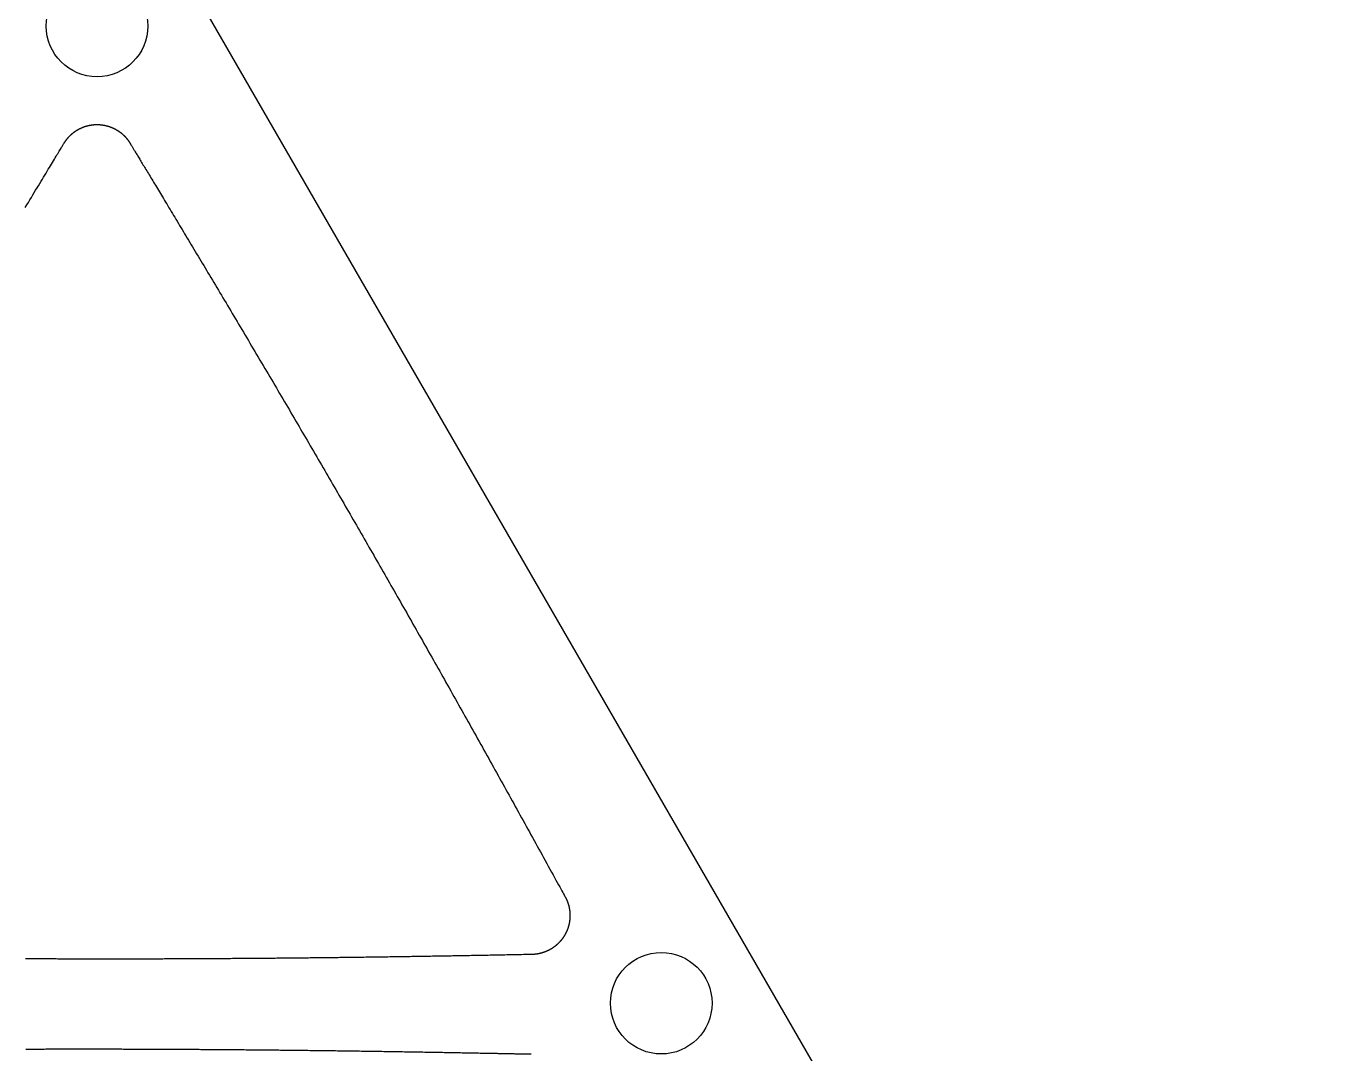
# Model space of a CAD drawing. Extents: x -3 to 136, y 0 to 121.
# Drawn here: x 97.9 to 136.33, y 30.37 to 60.73 of the extents above; entities that cross this region are included whole.
import ezdxf

# ---------------------------------------------------------------- set-up
doc = ezdxf.new("R2010")
doc.units = 0
doc.layers.get('0').update_dxf_attribs({"linetype": 'CONTINUOUS'})

msp = doc.modelspace()

# ---------------------------------------------------------------- linework, layer by layer
msp.add_lwpolyline([(69.26408, 119.9689, 0.57735027), (64.06792, 119.9689), (-2.59808, 4.5, 0.57735027), (0, 0), (133.332, 0, 0.57735027), (135.93008, 4.5)], format="xyb", close=True)
for points in [[(99.0253, 57.273, 0), (99.0281, 57.2775, 0), (99.0308, 57.282, 0), (99.0335, 57.2865, 0), (99.0363, 57.291, 0), (99.0391, 57.2954, 0), (99.0419, 57.2998, 0), (99.0447, 57.3042, 0), (99.0475, 57.3087, 0), (99.0504, 57.313, 0), (99.0533, 57.3174, 0), (99.0562, 57.3218, 0), (99.0591, 57.3261, 0), (99.0621, 57.3305, 0), (99.065, 57.3348, 0), (99.068, 57.3391, 0), (99.071, 57.3434, 0), (99.074, 57.3476, 0), (99.0771, 57.3519, 0), (99.0802, 57.3562, 0), (99.0832, 57.3604, 0), (99.0863, 57.3646, 0), (99.0895, 57.3688, 0), (99.0926, 57.373, 0), (99.0958, 57.3772, 0), (99.099, 57.3813, 0), (99.1022, 57.3855, 0), (99.1054, 57.3896, 0), (99.1086, 57.3937, 0), (99.1119, 57.3978, 0), (99.1152, 57.4019, 0), (99.1184, 57.406, 0), (99.1218, 57.41, 0), (99.1251, 57.4141, 0), (99.1285, 57.4181, 0), (99.1318, 57.4221, 0), (99.1352, 57.4261, 0), (99.1386, 57.4301, 0), (99.1421, 57.434, 0), (99.1455, 57.438, 0), (99.149, 57.4419, 0), (99.1524, 57.4458, 0), (99.1559, 57.4497, 0), (99.1595, 57.4536, 0), (99.163, 57.4575, 0), (99.1666, 57.4613, 0), (99.1701, 57.4652, 0), (99.1737, 57.469, 0), (99.1773, 57.4728, 0), (99.181, 57.4766, 0), (99.1846, 57.4803, 0), (99.1883, 57.4841, 0), (99.192, 57.4878, 0), (99.1957, 57.4915, 0), (99.1994, 57.4952, 0), (99.2031, 57.4989, 0), (99.2069, 57.5026, 0), (99.2106, 57.5062, 0), (99.2144, 57.5099, 0), (99.2182, 57.5135, 0), (99.2221, 57.5171, 0), (99.2259, 57.5206, 0), (99.2297, 57.5242, 0), (99.2336, 57.5277, 0), (99.2375, 57.5313, 0), (99.2414, 57.5348, 0), (99.2453, 57.5383, 0), (99.2492, 57.5417, 0), (99.2532, 57.5452, 0), (99.2571, 57.5486, 0), (99.2611, 57.552, 0), (99.2651, 57.5554, 0), (99.2691, 57.5588, 0), (99.2731, 57.5621, 0), (99.2772, 57.5655, 0), (99.2812, 57.5688, 0), (99.2853, 57.5721, 0), (99.2894, 57.5754, 0), (99.2935, 57.5786, 0), (99.2976, 57.5819, 0), (99.3017, 57.5851, 0), (99.3059, 57.5883, 0), (99.31, 57.5915, 0), (99.3142, 57.5946, 0), (99.3184, 57.5978, 0), (99.3226, 57.6009, 0), (99.3268, 57.604, 0), (99.3311, 57.6071, 0), (99.3353, 57.6102, 0), (99.3396, 57.6132, 0), (99.3438, 57.6162, 0), (99.3481, 57.6192, 0), (99.3524, 57.6222, 0), (99.3567, 57.6252, 0), (99.3611, 57.6281, 0), (99.3654, 57.6311, 0), (99.3698, 57.634, 0), (99.3741, 57.6369, 0), (99.3785, 57.6397, 0), (99.3829, 57.6426, 0), (99.3873, 57.6454, 0), (99.3918, 57.6482, 0), (99.3962, 57.651, 0), (99.4007, 57.6538, 0), (99.4051, 57.6565, 0), (99.4096, 57.6593, 0), (99.4141, 57.662, 0), (99.4186, 57.6647, 0), (99.4231, 57.6673, 0), (99.4277, 57.67, 0), (99.4322, 57.6726, 0), (99.4368, 57.6752, 0), (99.4413, 57.6778, 0), (99.4459, 57.6803, 0), (99.4505, 57.6829, 0), (99.4551, 57.6854, 0), (99.4597, 57.6879, 0), (99.4643, 57.6904, 0), (99.4689, 57.6928, 0), (99.4736, 57.6952, 0), (99.4782, 57.6976, 0), (99.4829, 57.7, 0), (99.4876, 57.7024, 0), (99.4923, 57.7047, 0), (99.4969, 57.7071, 0), (99.5016, 57.7094, 0), (99.5064, 57.7116, 0), (99.5111, 57.7139, 0), (99.5158, 57.7161, 0), (99.5206, 57.7183, 0), (99.5253, 57.7205, 0), (99.5301, 57.7227, 0), (99.5348, 57.7248, 0), (99.5396, 57.7269, 0), (99.5444, 57.729, 0), (99.5492, 57.7311, 0), (99.554, 57.7332, 0), (99.5588, 57.7352, 0), (99.5636, 57.7372, 0), (99.5685, 57.7392, 0), (99.5733, 57.7412, 0), (99.5782, 57.7431, 0), (99.583, 57.745, 0), (99.5879, 57.7469, 0), (99.5928, 57.7488, 0), (99.5977, 57.7507, 0), (99.6026, 57.7525, 0), (99.6075, 57.7543, 0), (99.6124, 57.7561, 0), (99.6173, 57.7578, 0), (99.6222, 57.7596, 0), (99.6271, 57.7613, 0), (99.6321, 57.763, 0), (99.637, 57.7647, 0), (99.642, 57.7663, 0), (99.647, 57.7679, 0), (99.6519, 57.7695, 0), (99.6569, 57.7711, 0), (99.6619, 57.7727, 0), (99.6669, 57.7742, 0), (99.6719, 57.7757, 0), (99.6769, 57.7772, 0), (99.6819, 57.7787, 0), (99.6869, 57.7801, 0), (99.692, 57.7815, 0), (99.697, 57.7829, 0), (99.702, 57.7843, 0), (99.7071, 57.7857, 0), (99.7121, 57.787, 0), (99.7172, 57.7883, 0), (99.7223, 57.7896, 0), (99.7274, 57.7908, 0), (99.7324, 57.7921, 0), (99.7375, 57.7933, 0), (99.7426, 57.7945, 0), (99.7477, 57.7956, 0), (99.7528, 57.7968, 0), (99.7579, 57.7979, 0), (99.763, 57.799, 0), (99.7682, 57.8001, 0), (99.7733, 57.8011, 0), (99.7784, 57.8022, 0), (99.7836, 57.8032, 0), (99.7887, 57.8041, 0), (99.7939, 57.8051, 0), (99.799, 57.806, 0), (99.8042, 57.8069, 0), (99.8093, 57.8078, 0), (99.8145, 57.8087, 0), (99.8197, 57.8095, 0), (99.8249, 57.8103, 0), (99.8301, 57.8111, 0), (99.8352, 57.8119, 0), (99.8404, 57.8126, 0), (99.8456, 57.8133, 0), (99.8508, 57.814, 0), (99.856, 57.8147, 0), (99.8612, 57.8154, 0), (99.8665, 57.816, 0), (99.8717, 57.8166, 0), (99.8769, 57.8171, 0), (99.8821, 57.8177, 0), (99.8873, 57.8182, 0), (99.8925, 57.8187, 0), (99.8977, 57.8192, 0), (99.903, 57.8197, 0), (99.9082, 57.8201, 0), (99.9134, 57.8205, 0), (99.9186, 57.8209, 0), (99.9238, 57.8212, 0), (99.9291, 57.8216, 0), (99.9343, 57.8219, 0), (99.9395, 57.8222, 0), (99.9447, 57.8224, 0), (99.95, 57.8227, 0), (99.9552, 57.8229, 0), (99.9604, 57.8231, 0), (99.9656, 57.8232, 0), (99.9709, 57.8234, 0), (99.9761, 57.8235, 0), (99.9813, 57.8236, 0), (99.9865, 57.8236, 0), (99.9918, 57.8237, 0), (99.997, 57.8237, 0), (100.002, 57.8237, 0), (100.007, 57.8237, 0), (100.013, 57.8236, 0), (100.018, 57.8236, 0), (100.023, 57.8235, 0), (100.028, 57.8233, 0), (100.034, 57.8232, 0), (100.039, 57.823, 0), (100.044, 57.8228, 0), (100.049, 57.8226, 0), (100.054, 57.8224, 0), (100.06, 57.8221, 0), (100.065, 57.8218, 0), (100.07, 57.8215, 0), (100.075, 57.8212, 0), (100.081, 57.8208, 0), (100.086, 57.8204, 0), (100.091, 57.82, 0), (100.096, 57.8196, 0), (100.101, 57.8191, 0), (100.107, 57.8186, 0), (100.112, 57.8181, 0), (100.117, 57.8176, 0), (100.122, 57.817, 0), (100.127, 57.8165, 0), (100.133, 57.8159, 0), (100.138, 57.8152, 0), (100.143, 57.8146, 0), (100.148, 57.8139, 0), (100.153, 57.8132, 0), (100.158, 57.8125, 0), (100.164, 57.8118, 0), (100.169, 57.811, 0), (100.174, 57.8102, 0), (100.179, 57.8094, 0), (100.184, 57.8085, 0), (100.189, 57.8077, 0), (100.195, 57.8068, 0), (100.2, 57.8059, 0), (100.205, 57.8049, 0), (100.21, 57.804, 0), (100.215, 57.803, 0), (100.22, 57.802, 0), (100.225, 57.801, 0), (100.231, 57.7999, 0), (100.236, 57.7988, 0), (100.241, 57.7977, 0), (100.246, 57.7966, 0), (100.251, 57.7955, 0), (100.256, 57.7943, 0), (100.261, 57.7931, 0), (100.266, 57.7919, 0), (100.271, 57.7906, 0), (100.277, 57.7894, 0), (100.282, 57.7881, 0), (100.287, 57.7868, 0), (100.292, 57.7854, 0), (100.297, 57.7841, 0), (100.302, 57.7827, 0), (100.307, 57.7813, 0), (100.312, 57.7798, 0), (100.317, 57.7784, 0), (100.322, 57.7769, 0), (100.327, 57.7754, 0), (100.332, 57.7739, 0), (100.337, 57.7724, 0), (100.342, 57.7708, 0), (100.347, 57.7692, 0), (100.352, 57.7676, 0), (100.357, 57.766, 0), (100.362, 57.7643, 0), (100.367, 57.7626, 0), (100.372, 57.7609, 0), (100.377, 57.7592, 0), (100.382, 57.7574, 0), (100.387, 57.7557, 0), (100.392, 57.7539, 0), (100.397, 57.7521, 0), (100.401, 57.7502, 0), (100.406, 57.7484, 0), (100.411, 57.7465, 0), (100.416, 57.7446, 0), (100.421, 57.7427, 0), (100.426, 57.7407, 0), (100.431, 57.7387, 0), (100.435, 57.7367, 0), (100.44, 57.7347, 0), (100.445, 57.7327, 0), (100.45, 57.7306, 0), (100.455, 57.7285, 0), (100.46, 57.7264, 0), (100.464, 57.7243, 0), (100.469, 57.7222, 0), (100.474, 57.72, 0), (100.479, 57.7178, 0), (100.483, 57.7156, 0), (100.488, 57.7134, 0), (100.493, 57.7111, 0), (100.497, 57.7088, 0), (100.502, 57.7065, 0), (100.507, 57.7042, 0), (100.511, 57.7019, 0), (100.516, 57.6995, 0), (100.521, 57.6971, 0), (100.525, 57.6947, 0), (100.53, 57.6923, 0), (100.535, 57.6899, 0), (100.539, 57.6874, 0), (100.544, 57.6849, 0), (100.548, 57.6824, 0), (100.553, 57.6798, 0), (100.558, 57.6773, 0), (100.562, 57.6747, 0), (100.567, 57.6721, 0), (100.571, 57.6695, 0), (100.576, 57.6669, 0), (100.58, 57.6642, 0), (100.585, 57.6615, 0), (100.589, 57.6588, 0), (100.594, 57.6561, 0), (100.598, 57.6533, 0), (100.602, 57.6506, 0), (100.607, 57.6478, 0), (100.611, 57.645, 0), (100.616, 57.6422, 0), (100.62, 57.6393, 0), (100.624, 57.6364, 0), (100.629, 57.6336, 0), (100.633, 57.6306, 0), (100.638, 57.6277, 0), (100.642, 57.6248, 0), (100.646, 57.6218, 0), (100.651, 57.6188, 0), (100.655, 57.6158, 0), (100.659, 57.6128, 0), (100.663, 57.6097, 0), (100.668, 57.6066, 0), (100.672, 57.6035, 0), (100.676, 57.6004, 0), (100.68, 57.5973, 0), (100.684, 57.5941, 0), (100.689, 57.591, 0), (100.693, 57.5878, 0), (100.697, 57.5846, 0), (100.701, 57.5813, 0), (100.705, 57.5781, 0), (100.709, 57.5748, 0), (100.713, 57.5715, 0), (100.717, 57.5682, 0), (100.721, 57.5649, 0), (100.726, 57.5616, 0), (100.73, 57.5582, 0), (100.734, 57.5549, 0), (100.738, 57.5515, 0), (100.741, 57.5481, 0), (100.745, 57.5446, 0), (100.749, 57.5412, 0), (100.753, 57.5377, 0), (100.757, 57.5342, 0), (100.761, 57.5307, 0), (100.765, 57.5272, 0), (100.769, 57.5237, 0), (100.773, 57.5201, 0), (100.776, 57.5166, 0), (100.78, 57.513, 0), (100.784, 57.5094, 0), (100.788, 57.5058, 0), (100.792, 57.5021, 0), (100.795, 57.4985, 0), (100.799, 57.4948, 0), (100.803, 57.4911, 0), (100.806, 57.4874, 0), (100.81, 57.4837, 0), (100.814, 57.4799, 0), (100.817, 57.4762, 0), (100.821, 57.4724, 0), (100.825, 57.4686, 0), (100.828, 57.4648, 0), (100.832, 57.461, 0), (100.835, 57.4572, 0), (100.839, 57.4533, 0), (100.842, 57.4494, 0), (100.846, 57.4456, 0), (100.849, 57.4417, 0), (100.853, 57.4377, 0), (100.856, 57.4338, 0), (100.86, 57.4299, 0), (100.863, 57.4259, 0), (100.866, 57.4219, 0), (100.87, 57.4179, 0), (100.873, 57.4139, 0), (100.876, 57.4099, 0), (100.88, 57.4058, 0), (100.883, 57.4018, 0), (100.886, 57.3977, 0), (100.889, 57.3936, 0), (100.893, 57.3895, 0), (100.896, 57.3854, 0), (100.899, 57.3812, 0), (100.902, 57.3771, 0), (100.905, 57.3729, 0), (100.909, 57.3687, 0), (100.912, 57.3645, 0), (100.915, 57.3603, 0), (100.918, 57.3561, 0), (100.921, 57.3518, 0), (100.924, 57.3476, 0), (100.927, 57.3433, 0), (100.93, 57.339, 0), (100.933, 57.3347, 0), (100.936, 57.3304, 0), (100.939, 57.3261, 0), (100.942, 57.3218, 0), (100.945, 57.3174, 0), (100.948, 57.313, 0), (100.95, 57.3086, 0), (100.953, 57.3042, 0), (100.956, 57.2998, 0), (100.959, 57.2954, 0), (100.962, 57.291, 0), (100.964, 57.2865, 0), (100.967, 57.282, 0), (100.97, 57.2775, 0), (100.973, 57.273, 0)], [(97.8785, 55.3733, 0), (97.9243, 55.4492, 0), (97.9695, 55.5242, 0), (98.014, 55.5981, 0), (98.0579, 55.6709, 0), (98.1011, 55.7425, 0), (98.1436, 55.813, 0), (98.1854, 55.8823, 0), (98.2265, 55.9504, 0), (98.2668, 56.0171, 0), (98.3063, 56.0826, 0), (98.345, 56.1467, 0), (98.3829, 56.2095, 0), (98.4199, 56.2708, 0), (98.4561, 56.3307, 0), (98.4914, 56.3892, 0), (98.5258, 56.4461, 0), (98.5593, 56.5015, 0), (98.5918, 56.5553, 0), (98.6234, 56.6075, 0), (98.6539, 56.6581, 0), (98.6835, 56.707, 0), (98.712, 56.7542, 0), (98.7395, 56.7996, 0), (98.7659, 56.8433, 0), (98.7912, 56.8852, 0), (98.8154, 56.9252, 0), (98.8385, 56.9633, 0), (98.8604, 56.9996, 0), (98.8811, 57.0338, 0), (98.9006, 57.0662, 0), (98.9189, 57.0964, 0), (98.936, 57.1247, 0), (98.9518, 57.1509, 0), (98.9663, 57.1749, 0), (98.9795, 57.1968, 0), (98.9914, 57.2166, 0), (99.002, 57.2341, 0), (99.0112, 57.2494, 0), (99.019, 57.2624, 0), (99.0253, 57.273, 0)], [(100.973, 57.273, 0), (100.977, 57.2658, 0), (100.982, 57.2575, 0), (100.988, 57.2482, 0), (100.994, 57.2379, 0), (101.001, 57.2266, 0), (101.008, 57.2144, 0), (101.016, 57.2011, 0), (101.025, 57.1868, 0), (101.034, 57.1716, 0), (101.044, 57.1554, 0), (101.054, 57.1382, 0), (101.065, 57.1201, 0), (101.076, 57.1011, 0), (101.088, 57.0811, 0), (101.101, 57.0601, 0), (101.114, 57.0383, 0), (101.128, 57.0155, 0), (101.142, 56.9918, 0), (101.157, 56.9672, 0), (101.173, 56.9417, 0), (101.189, 56.9153, 0), (101.205, 56.888, 0), (101.222, 56.8598, 0), (101.24, 56.8307, 0), (101.258, 56.8008, 0), (101.277, 56.77, 0), (101.296, 56.7384, 0), (101.315, 56.7059, 0), (101.336, 56.6725, 0), (101.356, 56.6384, 0), (101.377, 56.6033, 0), (101.399, 56.5675, 0), (101.421, 56.5309, 0), (101.444, 56.4934, 0), (101.467, 56.4551, 0), (101.491, 56.4161, 0), (101.515, 56.3762, 0), (101.539, 56.3356, 0), (101.564, 56.2941, 0), (101.59, 56.2519, 0), (101.616, 56.209, 0), (101.642, 56.1653, 0), (101.669, 56.1208, 0), (101.696, 56.0756, 0), (101.724, 56.0296, 0), (101.752, 55.9829, 0), (101.781, 55.9355, 0), (101.81, 55.8874, 0), (101.839, 55.8385, 0), (101.869, 55.7889, 0), (101.9, 55.7387, 0), (101.93, 55.6877, 0), (101.961, 55.6361, 0), (101.993, 55.5837, 0), (102.025, 55.5307, 0), (102.057, 55.4771, 0), (102.09, 55.4227, 0), (102.123, 55.3678, 0), (102.157, 55.3121, 0), (102.19, 55.2559, 0), (102.225, 55.1989, 0), (102.259, 55.1414, 0), (102.294, 55.0832, 0), (102.33, 55.0244, 0), (102.365, 54.9651, 0), (102.401, 54.9051, 0), (102.438, 54.8445, 0), (102.475, 54.7833, 0), (102.512, 54.7215, 0), (102.549, 54.6592, 0), (102.587, 54.5963, 0), (102.625, 54.5328, 0), (102.664, 54.4687, 0), (102.702, 54.4042, 0), (102.741, 54.339, 0), (102.781, 54.2734, 0), (102.82, 54.2072, 0), (102.86, 54.1404, 0), (102.901, 54.0732, 0), (102.941, 54.0054, 0), (102.982, 53.9372, 0), (103.023, 53.8684, 0), (103.065, 53.7991, 0), (103.107, 53.7294, 0), (103.149, 53.6592, 0), (103.191, 53.5885, 0), (103.234, 53.5173, 0), (103.276, 53.4457, 0), (103.319, 53.3736, 0), (103.363, 53.3011, 0), (103.406, 53.2281, 0), (103.45, 53.1547, 0), (103.494, 53.0809, 0), (103.539, 53.0066, 0), (103.583, 52.932, 0), (103.628, 52.8569, 0), (103.673, 52.7814, 0), (103.718, 52.7055, 0), (103.764, 52.6293, 0), (103.809, 52.5526, 0), (103.855, 52.4756, 0), (103.901, 52.3982, 0), (103.948, 52.3205, 0), (103.994, 52.2424, 0), (104.041, 52.1639, 0), (104.087, 52.0851, 0), (104.135, 52.006, 0), (104.182, 51.9265, 0), (104.229, 51.8467, 0), (104.277, 51.7666, 0), (104.324, 51.6862, 0), (104.372, 51.6055, 0), (104.42, 51.5245, 0), (104.469, 51.4432, 0), (104.517, 51.3616, 0), (104.566, 51.2797, 0), (104.614, 51.1975, 0), (104.663, 51.1151, 0), (104.712, 51.0325, 0), (104.761, 50.9499, 0), (104.809, 50.8674, 0), (104.858, 50.785, 0), (104.907, 50.7026, 0), (104.956, 50.6202, 0), (105.004, 50.538, 0), (105.053, 50.4557, 0), (105.101, 50.3736, 0), (105.15, 50.2915, 0), (105.198, 50.2094, 0), (105.246, 50.1274, 0), (105.295, 50.0454, 0), (105.343, 49.9635, 0), (105.391, 49.8816, 0), (105.439, 49.7998, 0), (105.487, 49.7181, 0), (105.535, 49.6363, 0), (105.583, 49.5546, 0), (105.631, 49.473, 0), (105.679, 49.3914, 0), (105.727, 49.3099, 0), (105.775, 49.2283, 0), (105.823, 49.1469, 0), (105.87, 49.0654, 0), (105.918, 48.984, 0), (105.966, 48.9027, 0), (106.013, 48.8213, 0), (106.061, 48.74, 0), (106.108, 48.6588, 0), (106.156, 48.5775, 0), (106.203, 48.4963, 0), (106.251, 48.4151, 0), (106.298, 48.334, 0), (106.346, 48.2529, 0), (106.393, 48.1718, 0), (106.44, 48.0907, 0), (106.487, 48.0097, 0), (106.535, 47.9286, 0), (106.582, 47.8476, 0), (106.629, 47.7667, 0), (106.676, 47.6857, 0), (106.723, 47.6048, 0), (106.77, 47.5238, 0), (106.817, 47.4429, 0), (106.864, 47.362, 0), (106.911, 47.2812, 0), (106.958, 47.2003, 0), (107.005, 47.1194, 0), (107.052, 47.0386, 0), (107.099, 46.9578, 0), (107.146, 46.8769, 0), (107.193, 46.7961, 0), (107.239, 46.7153, 0), (107.286, 46.6345, 0), (107.333, 46.5537, 0), (107.38, 46.4729, 0), (107.426, 46.3921, 0), (107.473, 46.3114, 0), (107.52, 46.2306, 0), (107.567, 46.1498, 0), (107.613, 46.069, 0), (107.66, 45.9882, 0), (107.706, 45.9074, 0), (107.753, 45.8266, 0), (107.8, 45.7458, 0), (107.846, 45.665, 0), (107.893, 45.5841, 0), (107.939, 45.5033, 0), (107.986, 45.4225, 0), (108.032, 45.3416, 0), (108.079, 45.2608, 0), (108.125, 45.1799, 0), (108.172, 45.099, 0), (108.218, 45.0181, 0), (108.264, 44.9372, 0), (108.311, 44.8562, 0), (108.357, 44.7753, 0), (108.404, 44.6943, 0), (108.45, 44.6133, 0), (108.496, 44.5322, 0), (108.543, 44.4512, 0), (108.589, 44.3701, 0), (108.636, 44.289, 0), (108.682, 44.2079, 0), (108.728, 44.1268, 0), (108.775, 44.0456, 0), (108.821, 43.9644, 0), (108.867, 43.8832, 0), (108.914, 43.8019, 0), (108.96, 43.7206, 0), (109.007, 43.6393, 0), (109.053, 43.5579, 0), (109.099, 43.4765, 0), (109.146, 43.3951, 0), (109.192, 43.3136, 0), (109.238, 43.2321, 0), (109.285, 43.1505, 0), (109.331, 43.0689, 0), (109.377, 42.9873, 0), (109.424, 42.9056, 0), (109.47, 42.8239, 0), (109.517, 42.7421, 0), (109.563, 42.6603, 0), (109.609, 42.5784, 0), (109.656, 42.4965, 0), (109.702, 42.4145, 0), (109.749, 42.3325, 0), (109.795, 42.2505, 0), (109.842, 42.1684, 0), (109.888, 42.0862, 0), (109.935, 42.004, 0), (109.981, 41.9217, 0), (110.028, 41.8393, 0), (110.074, 41.757, 0), (110.121, 41.6745, 0), (110.167, 41.592, 0), (110.214, 41.5094, 0), (110.26, 41.4268, 0), (110.307, 41.3441, 0), (110.354, 41.2613, 0), (110.4, 41.1785, 0), (110.447, 41.0956, 0), (110.494, 41.0126, 0), (110.54, 40.9296, 0), (110.587, 40.8465, 0), (110.634, 40.7633, 0), (110.68, 40.6801, 0), (110.727, 40.5968, 0), (110.774, 40.5134, 0), (110.821, 40.4299, 0), (110.868, 40.3464, 0), (110.915, 40.2628, 0), (110.961, 40.1791, 0), (111.008, 40.0953, 0), (111.055, 40.0116, 0), (111.102, 39.928, 0), (111.149, 39.8445, 0), (111.195, 39.7609, 0), (111.242, 39.6775, 0), (111.289, 39.594, 0), (111.335, 39.5106, 0), (111.382, 39.4273, 0), (111.428, 39.344, 0), (111.475, 39.2607, 0), (111.521, 39.1774, 0), (111.568, 39.0941, 0), (111.614, 39.0109, 0), (111.661, 38.9277, 0), (111.707, 38.8445, 0), (111.753, 38.7613, 0), (111.8, 38.6781, 0), (111.846, 38.5949, 0), (111.892, 38.5117, 0), (111.938, 38.4285, 0), (111.985, 38.3453, 0), (112.031, 38.2621, 0), (112.077, 38.1788, 0), (112.123, 38.0956, 0), (112.17, 38.0123, 0), (112.216, 37.9289, 0), (112.262, 37.8456, 0), (112.308, 37.7622, 0), (112.354, 37.6788, 0), (112.401, 37.5953, 0), (112.447, 37.5118, 0), (112.493, 37.4282, 0), (112.54, 37.3446, 0), (112.586, 37.261, 0), (112.632, 37.1772, 0), (112.678, 37.0934, 0), (112.725, 37.0096, 0), (112.771, 36.9257, 0), (112.818, 36.8417, 0), (112.864, 36.7576, 0), (112.911, 36.6734, 0), (112.957, 36.5892, 0), (113.004, 36.5048, 0), (113.05, 36.4204, 0), (113.097, 36.3359, 0), (113.143, 36.2513, 0), (113.19, 36.1666, 0), (113.237, 36.0818, 0), (113.284, 35.9968, 0), (113.33, 35.9118, 0), (113.377, 35.8266, 0), (113.424, 35.7419, 0), (113.469, 35.6597, 0), (113.513, 35.5803, 0), (113.555, 35.5043, 0), (113.594, 35.432, 0), (113.632, 35.3638, 0), (113.667, 35.3002, 0), (113.699, 35.2416, 0), (113.728, 35.1884, 0), (113.754, 35.141, 0), (113.777, 35.0999, 0), (113.796, 35.0653, 0), (113.811, 35.0378, 0), (113.822, 35.0178, 0), (113.829, 35.0056, 0)], [(113.829, 35.0056, 0), (113.831, 35.001, 0), (113.834, 34.9964, 0), (113.836, 34.9917, 0), (113.839, 34.987, 0), (113.841, 34.9824, 0), (113.844, 34.9777, 0), (113.846, 34.973, 0), (113.848, 34.9683, 0), (113.851, 34.9635, 0), (113.853, 34.9588, 0), (113.855, 34.9541, 0), (113.858, 34.9493, 0), (113.86, 34.9446, 0), (113.862, 34.9398, 0), (113.864, 34.935, 0), (113.867, 34.9302, 0), (113.869, 34.9254, 0), (113.871, 34.9206, 0), (113.873, 34.9158, 0), (113.875, 34.911, 0), (113.877, 34.9061, 0), (113.879, 34.9013, 0), (113.881, 34.8964, 0), (113.883, 34.8916, 0), (113.885, 34.8867, 0), (113.887, 34.8818, 0), (113.889, 34.8769, 0), (113.891, 34.872, 0), (113.893, 34.8671, 0), (113.895, 34.8622, 0), (113.897, 34.8572, 0), (113.899, 34.8523, 0), (113.901, 34.8473, 0), (113.902, 34.8424, 0), (113.904, 34.8374, 0), (113.906, 34.8324, 0), (113.908, 34.8275, 0), (113.909, 34.8225, 0), (113.911, 34.8175, 0), (113.913, 34.8125, 0), (113.914, 34.8075, 0), (113.916, 34.8024, 0), (113.917, 34.7974, 0), (113.919, 34.7924, 0), (113.921, 34.7873, 0), (113.922, 34.7823, 0), (113.924, 34.7772, 0), (113.925, 34.7721, 0), (113.926, 34.7671, 0), (113.928, 34.762, 0), (113.929, 34.7569, 0), (113.931, 34.7518, 0), (113.932, 34.7467, 0), (113.933, 34.7416, 0), (113.935, 34.7365, 0), (113.936, 34.7314, 0), (113.937, 34.7262, 0), (113.938, 34.7211, 0), (113.94, 34.716, 0), (113.941, 34.7108, 0), (113.942, 34.7057, 0), (113.943, 34.7005, 0), (113.944, 34.6954, 0), (113.945, 34.6902, 0), (113.946, 34.685, 0), (113.947, 34.6799, 0), (113.948, 34.6747, 0), (113.949, 34.6695, 0), (113.95, 34.6643, 0), (113.951, 34.6592, 0), (113.952, 34.654, 0), (113.953, 34.6488, 0), (113.954, 34.6436, 0), (113.955, 34.6384, 0), (113.956, 34.6332, 0), (113.957, 34.628, 0), (113.957, 34.6227, 0), (113.958, 34.6175, 0), (113.959, 34.6123, 0), (113.959, 34.6071, 0), (113.96, 34.6019, 0), (113.961, 34.5966, 0), (113.961, 34.5914, 0), (113.962, 34.5862, 0), (113.963, 34.5809, 0), (113.963, 34.5757, 0), (113.964, 34.5704, 0), (113.964, 34.5652, 0), (113.965, 34.56, 0), (113.965, 34.5547, 0), (113.966, 34.5494, 0), (113.966, 34.5442, 0), (113.966, 34.5389, 0), (113.967, 34.5337, 0), (113.967, 34.5284, 0), (113.967, 34.5232, 0), (113.968, 34.5179, 0), (113.968, 34.5126, 0), (113.968, 34.5074, 0), (113.969, 34.5021, 0), (113.969, 34.4968, 0), (113.969, 34.4915, 0), (113.969, 34.4863, 0), (113.969, 34.481, 0), (113.969, 34.4757, 0), (113.969, 34.4704, 0), (113.969, 34.4652, 0), (113.969, 34.4599, 0), (113.969, 34.4546, 0), (113.969, 34.4493, 0), (113.969, 34.444, 0), (113.969, 34.4388, 0), (113.969, 34.4335, 0), (113.969, 34.4282, 0), (113.969, 34.4229, 0), (113.969, 34.4177, 0), (113.969, 34.4124, 0), (113.968, 34.4071, 0), (113.968, 34.4019, 0), (113.968, 34.3966, 0), (113.968, 34.3914, 0), (113.967, 34.3861, 0), (113.967, 34.3808, 0), (113.967, 34.3756, 0), (113.966, 34.3703, 0), (113.966, 34.3651, 0), (113.965, 34.3598, 0), (113.965, 34.3546, 0), (113.964, 34.3494, 0), (113.964, 34.3441, 0), (113.963, 34.3389, 0), (113.963, 34.3337, 0), (113.962, 34.3284, 0), (113.962, 34.3232, 0), (113.961, 34.318, 0), (113.96, 34.3128, 0), (113.96, 34.3076, 0), (113.959, 34.3023, 0), (113.958, 34.2971, 0), (113.958, 34.2919, 0), (113.957, 34.2867, 0), (113.956, 34.2815, 0), (113.955, 34.2763, 0), (113.954, 34.2711, 0), (113.954, 34.266, 0), (113.953, 34.2608, 0), (113.952, 34.2556, 0), (113.951, 34.2504, 0), (113.95, 34.2453, 0), (113.949, 34.2401, 0), (113.948, 34.2349, 0), (113.947, 34.2298, 0), (113.946, 34.2246, 0), (113.945, 34.2195, 0), (113.944, 34.2143, 0), (113.942, 34.2092, 0), (113.941, 34.2041, 0), (113.94, 34.1989, 0), (113.939, 34.1938, 0), (113.938, 34.1887, 0), (113.937, 34.1836, 0), (113.935, 34.1785, 0), (113.934, 34.1734, 0), (113.933, 34.1683, 0), (113.931, 34.1632, 0), (113.93, 34.1581, 0), (113.929, 34.153, 0), (113.927, 34.148, 0), (113.926, 34.1429, 0), (113.924, 34.1379, 0), (113.923, 34.1328, 0), (113.921, 34.1278, 0), (113.92, 34.1227, 0), (113.918, 34.1177, 0), (113.917, 34.1127, 0), (113.915, 34.1076, 0), (113.914, 34.1026, 0), (113.912, 34.0976, 0), (113.91, 34.0926, 0), (113.909, 34.0876, 0), (113.907, 34.0826, 0), (113.905, 34.0777, 0), (113.903, 34.0727, 0), (113.902, 34.0677, 0), (113.9, 34.0628, 0), (113.898, 34.0578, 0), (113.896, 34.0529, 0), (113.894, 34.0479, 0), (113.893, 34.043, 0), (113.891, 34.0381, 0), (113.889, 34.0332, 0), (113.887, 34.0283, 0), (113.885, 34.0234, 0), (113.883, 34.0185, 0), (113.881, 34.0136, 0), (113.879, 34.0087, 0), (113.877, 34.0039, 0), (113.875, 33.999, 0), (113.872, 33.9942, 0), (113.87, 33.9894, 0), (113.868, 33.9846, 0), (113.866, 33.9798, 0), (113.864, 33.975, 0), (113.862, 33.9702, 0), (113.859, 33.9654, 0), (113.857, 33.9606, 0), (113.855, 33.9559, 0), (113.852, 33.9512, 0), (113.85, 33.9464, 0), (113.848, 33.9417, 0), (113.845, 33.937, 0), (113.843, 33.9323, 0), (113.841, 33.9276, 0), (113.838, 33.923, 0), (113.836, 33.9183, 0), (113.833, 33.9137, 0), (113.831, 33.909, 0), (113.828, 33.9044, 0), (113.826, 33.8998, 0), (113.823, 33.8952, 0), (113.821, 33.8906, 0), (113.818, 33.886, 0), (113.815, 33.8815, 0), (113.813, 33.8769, 0), (113.81, 33.8724, 0), (113.807, 33.8679, 0), (113.805, 33.8633, 0), (113.802, 33.8588, 0), (113.799, 33.8544, 0), (113.797, 33.8499, 0), (113.794, 33.8454, 0), (113.791, 33.841, 0), (113.788, 33.8365, 0), (113.785, 33.8321, 0), (113.782, 33.8277, 0), (113.78, 33.8233, 0), (113.777, 33.8189, 0), (113.774, 33.8145, 0), (113.771, 33.8102, 0), (113.768, 33.8058, 0), (113.765, 33.8015, 0), (113.762, 33.7972, 0), (113.759, 33.7929, 0), (113.756, 33.7886, 0), (113.753, 33.7843, 0), (113.75, 33.7801, 0), (113.747, 33.7758, 0), (113.744, 33.7716, 0), (113.74, 33.7673, 0), (113.737, 33.7631, 0), (113.734, 33.7589, 0), (113.731, 33.7548, 0), (113.728, 33.7506, 0), (113.724, 33.7465, 0), (113.721, 33.7423, 0), (113.718, 33.7382, 0), (113.715, 33.7341, 0), (113.711, 33.73, 0), (113.708, 33.7259, 0), (113.705, 33.7219, 0), (113.701, 33.7178, 0), (113.698, 33.7138, 0), (113.694, 33.7098, 0), (113.691, 33.7057, 0), (113.688, 33.7018, 0), (113.684, 33.6978, 0), (113.681, 33.6938, 0), (113.677, 33.6899, 0), (113.674, 33.686, 0), (113.67, 33.682, 0), (113.667, 33.6782, 0), (113.663, 33.6743, 0), (113.659, 33.6704, 0), (113.656, 33.6666, 0), (113.652, 33.6627, 0), (113.649, 33.6589, 0), (113.645, 33.6551, 0), (113.641, 33.6513, 0), (113.637, 33.6475, 0), (113.634, 33.6438, 0), (113.63, 33.6401, 0), (113.626, 33.6363, 0), (113.623, 33.6327, 0), (113.619, 33.629, 0), (113.615, 33.6253, 0), (113.611, 33.6217, 0), (113.607, 33.618, 0), (113.603, 33.6144, 0), (113.6, 33.6108, 0), (113.596, 33.6073, 0), (113.592, 33.6037, 0), (113.588, 33.6002, 0), (113.584, 33.5967, 0), (113.58, 33.5932, 0), (113.576, 33.5897, 0), (113.572, 33.5862, 0), (113.568, 33.5828, 0), (113.564, 33.5794, 0), (113.56, 33.576, 0), (113.556, 33.5726, 0), (113.552, 33.5692, 0), (113.548, 33.5659, 0), (113.544, 33.5625, 0), (113.54, 33.5592, 0), (113.536, 33.5559, 0), (113.532, 33.5527, 0), (113.528, 33.5494, 0), (113.523, 33.5462, 0), (113.519, 33.543, 0), (113.515, 33.5398, 0), (113.511, 33.5366, 0), (113.507, 33.5334, 0), (113.502, 33.5303, 0), (113.498, 33.5272, 0), (113.494, 33.5241, 0), (113.49, 33.521, 0), (113.485, 33.5179, 0), (113.481, 33.5149, 0), (113.477, 33.5119, 0), (113.472, 33.5089, 0), (113.468, 33.5059, 0), (113.464, 33.5029, 0), (113.459, 33.5, 0), (113.455, 33.4971, 0), (113.451, 33.4942, 0), (113.446, 33.4913, 0), (113.442, 33.4884, 0), (113.437, 33.4856, 0), (113.433, 33.4828, 0), (113.429, 33.48, 0), (113.424, 33.4772, 0), (113.42, 33.4744, 0), (113.415, 33.4717, 0), (113.411, 33.469, 0), (113.406, 33.4663, 0), (113.402, 33.4636, 0), (113.397, 33.4609, 0), (113.393, 33.4583, 0), (113.388, 33.4557, 0), (113.383, 33.4531, 0), (113.379, 33.4505, 0), (113.374, 33.448, 0), (113.37, 33.4454, 0), (113.365, 33.4429, 0), (113.36, 33.4404, 0), (113.356, 33.438, 0), (113.351, 33.4355, 0), (113.346, 33.4331, 0), (113.342, 33.4307, 0), (113.337, 33.4283, 0), (113.332, 33.4259, 0), (113.328, 33.4236, 0), (113.323, 33.4213, 0), (113.318, 33.419, 0), (113.313, 33.4167, 0), (113.309, 33.4144, 0), (113.304, 33.4122, 0), (113.299, 33.41, 0), (113.294, 33.4078, 0), (113.289, 33.4056, 0), (113.285, 33.4034, 0), (113.28, 33.4013, 0), (113.275, 33.3992, 0), (113.27, 33.3971, 0), (113.265, 33.3951, 0), (113.26, 33.393, 0), (113.255, 33.391, 0), (113.251, 33.389, 0), (113.246, 33.3871, 0), (113.241, 33.3851, 0), (113.236, 33.3832, 0), (113.231, 33.3813, 0), (113.226, 33.3794, 0), (113.221, 33.3775, 0), (113.216, 33.3757, 0), (113.211, 33.3739, 0), (113.206, 33.3721, 0), (113.201, 33.3704, 0), (113.196, 33.3686, 0), (113.191, 33.3669, 0), (113.186, 33.3652, 0), (113.181, 33.3635, 0), (113.176, 33.3619, 0), (113.171, 33.3603, 0), (113.166, 33.3587, 0), (113.161, 33.3571, 0), (113.156, 33.3555, 0), (113.151, 33.354, 0), (113.146, 33.3525, 0), (113.141, 33.351, 0), (113.136, 33.3496, 0), (113.131, 33.3481, 0), (113.126, 33.3467, 0), (113.121, 33.3453, 0), (113.116, 33.344, 0), (113.111, 33.3426, 0), (113.106, 33.3413, 0), (113.101, 33.34, 0), (113.096, 33.3387, 0), (113.09, 33.3375, 0), (113.085, 33.3362, 0), (113.08, 33.335, 0), (113.075, 33.3339, 0), (113.07, 33.3327, 0), (113.065, 33.3316, 0), (113.06, 33.3305, 0), (113.055, 33.3294, 0), (113.049, 33.3283, 0), (113.044, 33.3273, 0), (113.039, 33.3263, 0), (113.034, 33.3253, 0), (113.029, 33.3243, 0), (113.024, 33.3234, 0), (113.018, 33.3225, 0), (113.013, 33.3216, 0), (113.008, 33.3207, 0), (113.003, 33.3199, 0), (112.998, 33.319, 0), (112.992, 33.3182, 0), (112.987, 33.3175, 0), (112.982, 33.3167, 0), (112.977, 33.316, 0), (112.972, 33.3153, 0), (112.966, 33.3146, 0), (112.961, 33.314, 0), (112.956, 33.3133, 0), (112.951, 33.3127, 0), (112.946, 33.3121, 0), (112.94, 33.3116, 0), (112.935, 33.311, 0), (112.93, 33.3105, 0), (112.925, 33.3101, 0), (112.919, 33.3096, 0), (112.914, 33.3092, 0), (112.909, 33.3087, 0), (112.904, 33.3084, 0), (112.898, 33.308, 0), (112.893, 33.3077, 0), (112.888, 33.3073, 0), (112.883, 33.3071, 0), (112.877, 33.3068, 0), (112.872, 33.3065, 0), (112.867, 33.3063, 0), (112.861, 33.3061, 0), (112.856, 33.306, 0), (112.851, 33.3058, 0), (112.846, 33.3057, 0)], [(112.846, 33.3057, 0), (112.811, 33.305, 0), (112.763, 33.304, 0), (112.707, 33.3029, 0), (112.652, 33.3018, 0), (112.597, 33.3007, 0), (112.542, 33.2996, 0), (112.487, 33.2985, 0), (112.432, 33.2974, 0), (112.377, 33.2963, 0), (112.322, 33.2953, 0), (112.267, 33.2942, 0), (112.212, 33.2931, 0), (112.157, 33.292, 0), (112.102, 33.291, 0), (112.047, 33.2899, 0), (111.992, 33.2888, 0), (111.937, 33.2878, 0), (111.882, 33.2867, 0), (111.827, 33.2857, 0), (111.772, 33.2846, 0), (111.717, 33.2836, 0), (111.662, 33.2826, 0), (111.608, 33.2815, 0), (111.553, 33.2805, 0), (111.498, 33.2795, 0), (111.443, 33.2784, 0), (111.388, 33.2774, 0), (111.333, 33.2764, 0), (111.278, 33.2754, 0), (111.223, 33.2744, 0), (111.168, 33.2734, 0), (111.113, 33.2724, 0), (111.058, 33.2714, 0), (111.004, 33.2704, 0), (110.949, 33.2694, 0), (110.894, 33.2685, 0), (110.839, 33.2675, 0), (110.784, 33.2665, 0), (110.729, 33.2655, 0), (110.674, 33.2646, 0), (110.619, 33.2636, 0), (110.564, 33.2627, 0), (110.51, 33.2617, 0), (110.455, 33.2608, 0), (110.4, 33.2598, 0), (110.345, 33.2589, 0), (110.29, 33.2579, 0), (110.235, 33.257, 0), (110.18, 33.2561, 0), (110.125, 33.2552, 0), (110.07, 33.2542, 0), (110.015, 33.2533, 0), (109.96, 33.2524, 0), (109.905, 33.2515, 0), (109.85, 33.2506, 0), (109.796, 33.2497, 0), (109.741, 33.2488, 0), (109.686, 33.248, 0), (109.631, 33.2471, 0), (109.576, 33.2462, 0), (109.521, 33.2453, 0), (109.467, 33.2445, 0), (109.412, 33.2436, 0), (109.357, 33.2427, 0), (109.302, 33.2419, 0), (109.247, 33.241, 0), (109.193, 33.2402, 0), (109.138, 33.2394, 0), (109.083, 33.2385, 0), (109.028, 33.2377, 0), (108.974, 33.2369, 0), (108.919, 33.236, 0), (108.864, 33.2352, 0), (108.81, 33.2344, 0), (108.755, 33.2336, 0), (108.7, 33.2328, 0), (108.646, 33.232, 0), (108.591, 33.2312, 0), (108.536, 33.2304, 0), (108.482, 33.2297, 0), (108.427, 33.2289, 0), (108.372, 33.2281, 0), (108.318, 33.2273, 0), (108.263, 33.2266, 0), (108.208, 33.2258, 0), (108.154, 33.2251, 0), (108.099, 33.2243, 0), (108.045, 33.2236, 0), (107.99, 33.2228, 0), (107.935, 33.2221, 0), (107.881, 33.2214, 0), (107.826, 33.2206, 0), (107.772, 33.2199, 0), (107.717, 33.2192, 0), (107.662, 33.2185, 0), (107.608, 33.2178, 0), (107.553, 33.2171, 0), (107.499, 33.2164, 0), (107.444, 33.2157, 0), (107.389, 33.215, 0), (107.335, 33.2143, 0), (107.28, 33.2137, 0), (107.226, 33.213, 0), (107.171, 33.2123, 0), (107.117, 33.2117, 0), (107.062, 33.211, 0), (107.007, 33.2104, 0), (106.953, 33.2097, 0), (106.898, 33.2091, 0), (106.844, 33.2084, 0), (106.789, 33.2078, 0), (106.735, 33.2072, 0), (106.68, 33.2066, 0), (106.625, 33.2059, 0), (106.571, 33.2053, 0), (106.516, 33.2047, 0), (106.462, 33.2041, 0), (106.407, 33.2035, 0), (106.352, 33.2029, 0), (106.298, 33.2023, 0), (106.243, 33.2018, 0), (106.189, 33.2012, 0), (106.134, 33.2006, 0), (106.079, 33.2001, 0), (106.025, 33.1995, 0), (105.97, 33.1989, 0), (105.916, 33.1984, 0), (105.861, 33.1978, 0), (105.806, 33.1973, 0), (105.752, 33.1968, 0), (105.697, 33.1962, 0), (105.642, 33.1957, 0), (105.588, 33.1952, 0), (105.533, 33.1947, 0), (105.478, 33.1942, 0), (105.424, 33.1937, 0), (105.369, 33.1932, 0), (105.314, 33.1927, 0), (105.26, 33.1922, 0), (105.205, 33.1917, 0), (105.15, 33.1912, 0), (105.095, 33.1908, 0), (105.041, 33.1903, 0), (104.986, 33.1898, 0), (104.931, 33.1894, 0), (104.876, 33.1889, 0), (104.822, 33.1885, 0), (104.767, 33.188, 0), (104.712, 33.1876, 0), (104.657, 33.1872, 0), (104.602, 33.1867, 0), (104.548, 33.1863, 0), (104.493, 33.1859, 0), (104.438, 33.1855, 0), (104.383, 33.1851, 0), (104.328, 33.1847, 0), (104.273, 33.1843, 0), (104.218, 33.1839, 0), (104.164, 33.1835, 0), (104.109, 33.1831, 0), (104.054, 33.1828, 0), (103.999, 33.1824, 0), (103.944, 33.182, 0), (103.89, 33.1817, 0), (103.835, 33.1813, 0), (103.78, 33.181, 0), (103.726, 33.1807, 0), (103.671, 33.1803, 0), (103.617, 33.18, 0), (103.562, 33.1797, 0), (103.508, 33.1794, 0), (103.453, 33.179, 0), (103.399, 33.1787, 0), (103.344, 33.1784, 0), (103.29, 33.1781, 0), (103.236, 33.1779, 0), (103.181, 33.1776, 0), (103.127, 33.1773, 0), (103.073, 33.177, 0), (103.018, 33.1767, 0), (102.964, 33.1765, 0), (102.91, 33.1762, 0), (102.856, 33.176, 0), (102.802, 33.1757, 0), (102.747, 33.1755, 0), (102.693, 33.1753, 0), (102.639, 33.175, 0), (102.585, 33.1748, 0), (102.531, 33.1746, 0), (102.477, 33.1744, 0), (102.423, 33.1742, 0), (102.369, 33.174, 0), (102.315, 33.1738, 0), (102.261, 33.1736, 0), (102.207, 33.1734, 0), (102.153, 33.1732, 0), (102.099, 33.173, 0), (102.046, 33.1729, 0), (101.992, 33.1727, 0), (101.938, 33.1725, 0), (101.884, 33.1724, 0), (101.83, 33.1722, 0), (101.777, 33.1721, 0), (101.723, 33.172, 0), (101.669, 33.1718, 0), (101.615, 33.1717, 0), (101.562, 33.1716, 0), (101.508, 33.1715, 0), (101.454, 33.1714, 0), (101.401, 33.1713, 0), (101.347, 33.1712, 0), (101.293, 33.1711, 0), (101.24, 33.171, 0), (101.186, 33.1709, 0), (101.133, 33.1708, 0), (101.079, 33.1707, 0), (101.026, 33.1707, 0), (100.972, 33.1706, 0), (100.919, 33.1706, 0), (100.865, 33.1705, 0), (100.812, 33.1705, 0), (100.758, 33.1704, 0), (100.705, 33.1704, 0), (100.651, 33.1704, 0), (100.598, 33.1703, 0), (100.545, 33.1703, 0), (100.491, 33.1703, 0), (100.438, 33.1703, 0), (100.384, 33.1703, 0), (100.331, 33.1703, 0), (100.278, 33.1703, 0), (100.224, 33.1703, 0), (100.171, 33.1703, 0), (100.118, 33.1703, 0), (100.064, 33.1704, 0), (100.011, 33.1704, 0), (99.9578, 33.1705, 0), (99.9045, 33.1705, 0), (99.8513, 33.1705, 0), (99.798, 33.1706, 0), (99.7448, 33.1707, 0), (99.6915, 33.1707, 0), (99.6383, 33.1708, 0), (99.5851, 33.1709, 0), (99.5318, 33.171, 0), (99.4786, 33.171, 0), (99.4254, 33.1711, 0), (99.3722, 33.1712, 0), (99.319, 33.1713, 0), (99.2658, 33.1715, 0), (99.2126, 33.1716, 0), (99.1595, 33.1717, 0), (99.1063, 33.1718, 0), (99.0531, 33.1719, 0), (98.9999, 33.1721, 0), (98.9468, 33.1722, 0), (98.8936, 33.1724, 0), (98.8405, 33.1725, 0), (98.7873, 33.1727, 0), (98.7342, 33.1728, 0), (98.681, 33.173, 0), (98.6279, 33.1732, 0), (98.5748, 33.1733, 0), (98.5216, 33.1735, 0), (98.4685, 33.1737, 0), (98.4153, 33.1739, 0), (98.3622, 33.1741, 0), (98.3091, 33.1743, 0), (98.2559, 33.1745, 0), (98.2028, 33.1747, 0), (98.1497, 33.175, 0), (98.0965, 33.1752, 0), (98.0434, 33.1754, 0), (97.9903, 33.1756, 0), (97.9371, 33.1759, 0), (97.884, 33.1761, 0)], [(97.8957, 30.5122, 0), (97.9495, 30.5124, 0), (98.0034, 30.5125, 0), (98.0572, 30.5127, 0), (98.111, 30.5128, 0), (98.1648, 30.513, 0), (98.2185, 30.5131, 0), (98.2723, 30.5133, 0), (98.326, 30.5134, 0), (98.3797, 30.5135, 0), (98.4334, 30.5137, 0), (98.4871, 30.5138, 0), (98.5407, 30.5139, 0), (98.5944, 30.514, 0), (98.648, 30.5141, 0), (98.7016, 30.5142, 0), (98.7552, 30.5143, 0), (98.8088, 30.5144, 0), (98.8623, 30.5144, 0), (98.9159, 30.5145, 0), (98.9694, 30.5146, 0), (99.0229, 30.5146, 0), (99.0764, 30.5147, 0), (99.1299, 30.5147, 0), (99.1834, 30.5148, 0), (99.2368, 30.5148, 0), (99.2903, 30.5149, 0), (99.3437, 30.5149, 0), (99.3971, 30.5149, 0), (99.4505, 30.5149, 0), (99.5039, 30.5149, 0), (99.5573, 30.515, 0), (99.6107, 30.515, 0), (99.664, 30.515, 0), (99.7174, 30.5149, 0), (99.7707, 30.5149, 0), (99.824, 30.5149, 0), (99.8773, 30.5149, 0), (99.9306, 30.5149, 0), (99.9839, 30.5148, 0), (100.037, 30.5148, 0), (100.091, 30.5147, 0), (100.144, 30.5147, 0), (100.197, 30.5146, 0), (100.25, 30.5146, 0), (100.304, 30.5145, 0), (100.357, 30.5144, 0), (100.41, 30.5144, 0), (100.463, 30.5143, 0), (100.516, 30.5142, 0), (100.57, 30.5141, 0), (100.623, 30.514, 0), (100.676, 30.5139, 0), (100.729, 30.5138, 0), (100.782, 30.5137, 0), (100.836, 30.5136, 0), (100.889, 30.5134, 0), (100.942, 30.5133, 0), (100.995, 30.5132, 0), (101.048, 30.513, 0), (101.101, 30.5129, 0), (101.155, 30.5127, 0), (101.208, 30.5126, 0), (101.261, 30.5124, 0), (101.314, 30.5122, 0), (101.367, 30.5121, 0), (101.42, 30.5119, 0), (101.473, 30.5117, 0), (101.527, 30.5115, 0), (101.58, 30.5113, 0), (101.633, 30.5111, 0), (101.686, 30.5109, 0), (101.739, 30.5107, 0), (101.792, 30.5105, 0), (101.845, 30.5103, 0), (101.899, 30.5101, 0), (101.952, 30.5098, 0), (102.005, 30.5096, 0), (102.058, 30.5094, 0), (102.111, 30.5091, 0), (102.164, 30.5089, 0), (102.217, 30.5086, 0), (102.27, 30.5083, 0), (102.324, 30.5081, 0), (102.377, 30.5078, 0), (102.43, 30.5075, 0), (102.483, 30.5073, 0), (102.536, 30.507, 0), (102.589, 30.5067, 0), (102.643, 30.5064, 0), (102.696, 30.5061, 0), (102.749, 30.5058, 0), (102.802, 30.5055, 0), (102.855, 30.5051, 0), (102.908, 30.5048, 0), (102.962, 30.5045, 0), (103.015, 30.5042, 0), (103.068, 30.5038, 0), (103.121, 30.5035, 0), (103.175, 30.5031, 0), (103.228, 30.5028, 0), (103.281, 30.5024, 0), (103.334, 30.502, 0), (103.387, 30.5017, 0), (103.441, 30.5013, 0), (103.494, 30.5009, 0), (103.547, 30.5005, 0), (103.601, 30.5001, 0), (103.654, 30.4998, 0), (103.707, 30.4994, 0), (103.76, 30.4989, 0), (103.814, 30.4985, 0), (103.867, 30.4981, 0), (103.921, 30.4977, 0), (103.974, 30.4973, 0), (104.027, 30.4968, 0), (104.081, 30.4964, 0), (104.134, 30.496, 0), (104.187, 30.4955, 0), (104.241, 30.4951, 0), (104.294, 30.4946, 0), (104.348, 30.4941, 0), (104.401, 30.4937, 0), (104.455, 30.4932, 0), (104.508, 30.4927, 0), (104.562, 30.4923, 0), (104.615, 30.4918, 0), (104.669, 30.4913, 0), (104.722, 30.4908, 0), (104.776, 30.4903, 0), (104.829, 30.4898, 0), (104.883, 30.4893, 0), (104.937, 30.4887, 0), (104.99, 30.4882, 0), (105.044, 30.4877, 0), (105.098, 30.4872, 0), (105.151, 30.4866, 0), (105.205, 30.4861, 0), (105.259, 30.4855, 0), (105.312, 30.485, 0), (105.366, 30.4844, 0), (105.42, 30.4838, 0), (105.474, 30.4833, 0), (105.527, 30.4827, 0), (105.581, 30.4821, 0), (105.635, 30.4815, 0), (105.689, 30.481, 0), (105.743, 30.4804, 0), (105.797, 30.4798, 0), (105.851, 30.4792, 0), (105.905, 30.4786, 0), (105.959, 30.4779, 0), (106.013, 30.4773, 0), (106.067, 30.4767, 0), (106.121, 30.4761, 0), (106.175, 30.4754, 0), (106.229, 30.4748, 0), (106.283, 30.4742, 0), (106.337, 30.4735, 0), (106.391, 30.4729, 0), (106.445, 30.4722, 0), (106.499, 30.4715, 0), (106.554, 30.4709, 0), (106.608, 30.4702, 0), (106.662, 30.4695, 0), (106.717, 30.4688, 0), (106.771, 30.4681, 0), (106.825, 30.4674, 0), (106.88, 30.4667, 0), (106.934, 30.466, 0), (106.988, 30.4653, 0), (107.043, 30.4646, 0), (107.097, 30.4639, 0), (107.152, 30.4632, 0), (107.206, 30.4625, 0), (107.261, 30.4617, 0), (107.316, 30.461, 0), (107.37, 30.4602, 0), (107.425, 30.4595, 0), (107.479, 30.4587, 0), (107.534, 30.458, 0), (107.589, 30.4572, 0), (107.644, 30.4564, 0), (107.698, 30.4557, 0), (107.753, 30.4549, 0), (107.808, 30.4541, 0), (107.863, 30.4533, 0), (107.918, 30.4525, 0), (107.973, 30.4517, 0), (108.028, 30.4509, 0), (108.083, 30.4501, 0), (108.138, 30.4493, 0), (108.193, 30.4485, 0), (108.248, 30.4477, 0), (108.303, 30.4468, 0), (108.359, 30.446, 0), (108.414, 30.4452, 0), (108.469, 30.4443, 0), (108.524, 30.4435, 0), (108.58, 30.4426, 0), (108.635, 30.4418, 0), (108.69, 30.4409, 0), (108.746, 30.4401, 0), (108.801, 30.4392, 0), (108.857, 30.4383, 0), (108.912, 30.4374, 0), (108.968, 30.4365, 0), (109.023, 30.4357, 0), (109.079, 30.4348, 0), (109.135, 30.4339, 0), (109.19, 30.433, 0), (109.246, 30.4321, 0), (109.301, 30.4311, 0), (109.356, 30.4302, 0), (109.411, 30.4293, 0), (109.465, 30.4284, 0), (109.519, 30.4275, 0), (109.573, 30.4266, 0), (109.627, 30.4257, 0), (109.681, 30.4248, 0), (109.734, 30.4239, 0), (109.787, 30.423, 0), (109.84, 30.4221, 0), (109.892, 30.4212, 0), (109.944, 30.4203, 0), (109.996, 30.4194, 0), (110.048, 30.4185, 0), (110.099, 30.4176, 0), (110.15, 30.4167, 0), (110.201, 30.4158, 0), (110.251, 30.415, 0), (110.301, 30.4141, 0), (110.351, 30.4132, 0), (110.4, 30.4123, 0), (110.449, 30.4114, 0), (110.498, 30.4106, 0), (110.546, 30.4097, 0), (110.594, 30.4088, 0), (110.642, 30.408, 0), (110.689, 30.4071, 0), (110.736, 30.4063, 0), (110.783, 30.4054, 0), (110.829, 30.4046, 0), (110.875, 30.4037, 0), (110.921, 30.4029, 0), (110.966, 30.4021, 0), (111.01, 30.4012, 0), (111.055, 30.4004, 0), (111.099, 30.3996, 0), (111.142, 30.3988, 0), (111.185, 30.398, 0), (111.228, 30.3972, 0), (111.27, 30.3964, 0), (111.312, 30.3956, 0), (111.353, 30.3948, 0), (111.394, 30.3941, 0), (111.435, 30.3933, 0), (111.475, 30.3926, 0), (111.514, 30.3918, 0), (111.553, 30.3911, 0), (111.592, 30.3903, 0), (111.63, 30.3896, 0), (111.668, 30.3889, 0), (111.705, 30.3882, 0), (111.742, 30.3874, 0), (111.778, 30.3868, 0), (111.814, 30.3861, 0), (111.849, 30.3854, 0), (111.884, 30.3847, 0), (111.919, 30.384, 0), (111.952, 30.3834, 0), (111.986, 30.3827, 0), (112.018, 30.3821, 0), (112.05, 30.3815, 0), (112.082, 30.3809, 0), (112.113, 30.3803, 0), (112.144, 30.3797, 0), (112.174, 30.3791, 0), (112.203, 30.3785, 0), (112.232, 30.3779, 0), (112.261, 30.3774, 0), (112.288, 30.3768, 0), (112.315, 30.3763, 0), (112.342, 30.3758, 0), (112.368, 30.3753, 0), (112.394, 30.3748, 0), (112.418, 30.3743, 0), (112.443, 30.3738, 0), (112.466, 30.3733, 0), (112.489, 30.3729, 0), (112.512, 30.3725, 0), (112.534, 30.372, 0), (112.555, 30.3716, 0), (112.575, 30.3712, 0), (112.595, 30.3708, 0), (112.614, 30.3704, 0), (112.633, 30.3701, 0), (112.651, 30.3697, 0), (112.668, 30.3694, 0), (112.685, 30.3691, 0), (112.701, 30.3688, 0), (112.716, 30.3685, 0), (112.731, 30.3682, 0), (112.745, 30.3679, 0), (112.758, 30.3677, 0), (112.771, 30.3675, 0), (112.783, 30.3672, 0), (112.794, 30.367, 0), (112.804, 30.3668, 0), (112.814, 30.3667, 0), (112.823, 30.3665, 0)]]:
    msp.add_polyline3d(points)
for centre in [(99.999, 60.73445), (116.6655, 31.86722)]:
    msp.add_circle(centre, 1.5)

doc.saveas('drawing.dxf')
